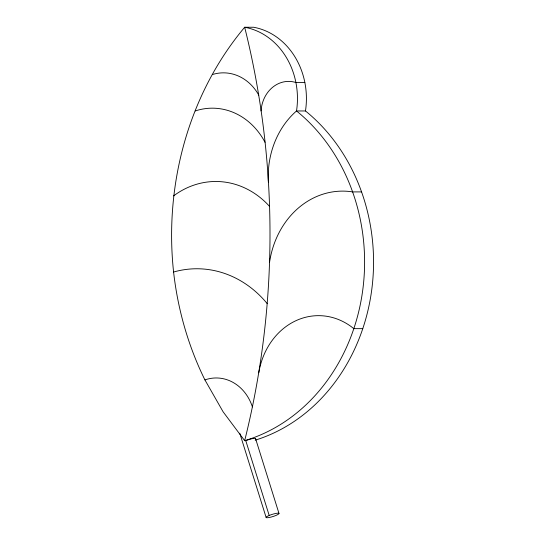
<?xml version="1.0" encoding="UTF-8"?>
<svg xmlns="http://www.w3.org/2000/svg" width="545" height="545" viewBox="0 0 545 545"><rect width="100%" height="100%" fill="white"/><g stroke="black" fill="none" stroke-linecap="round" stroke-linejoin="round"><path stroke-width="0.82" d="M255.203 440.183A184.455 159.746 90 0 0 371.131 294.062A184.455 159.746 90 0 0 305.479 110.962A72.138 62.471 -90 0 0 304.859 82.513A72.138 62.471 90 0 0 253.629 27.25L244.671 27.25C188.243 94.483 164.188 185.327 173.589 272.023A294.961 255.448 -90 0 0 204.92 379.919L223.089 411.782L244.671 440.667L245.781 440.667A6.738 1.145 -17.4 0 1 252.928 438.548A6.738 1.145 -17.4 0 1 255.414 439.045M305.479 110.962L296.521 110.962A184.455 159.746 -90 0 1 352.608 191.901A184.455 159.746 90 0 1 353.821 328.649A184.455 159.746 -90 0 1 244.671 440.667C278.441 305.595 278.441 162.321 244.671 27.25A72.138 62.471 90 0 1 295.901 82.513A72.138 62.471 -90 0 1 296.521 110.962A82.254 71.231 -90 0 0 268.378 182.418M304.859 82.513L295.901 82.513A31.957 27.672 -90 0 0 261.041 110.962M361.56 191.901L352.608 191.901A85.558 74.093 -90 0 0 269.53 262.506M362.772 328.649L353.821 328.649A70.285 60.87 -90 0 0 258.766 372.787M255.585 438.684L278.999 513.479A6.738 1.145 -17.4 0 1 269.496 517.443A6.738 1.145 -17.4 0 1 269.189 515.461L245.781 440.667M239.766 433.234L266.123 517.443M212.625 74.481A48.464 41.972 -90 0 1 258.766 95.13M173.589 272.023A112.127 97.105 -90 0 1 267.268 303.681M204.92 379.919A44.615 38.634 -90 0 1 252.41 406.917M195.239 110.962A71.313 61.755 -90 0 1 265.02 142.272M173.589 195.893A89.721 77.703 -90 0 1 269.55 206.398M269.189 515.461A6.738 1.145 -17.4 0 1 278.999 513.479"/></g></svg>
